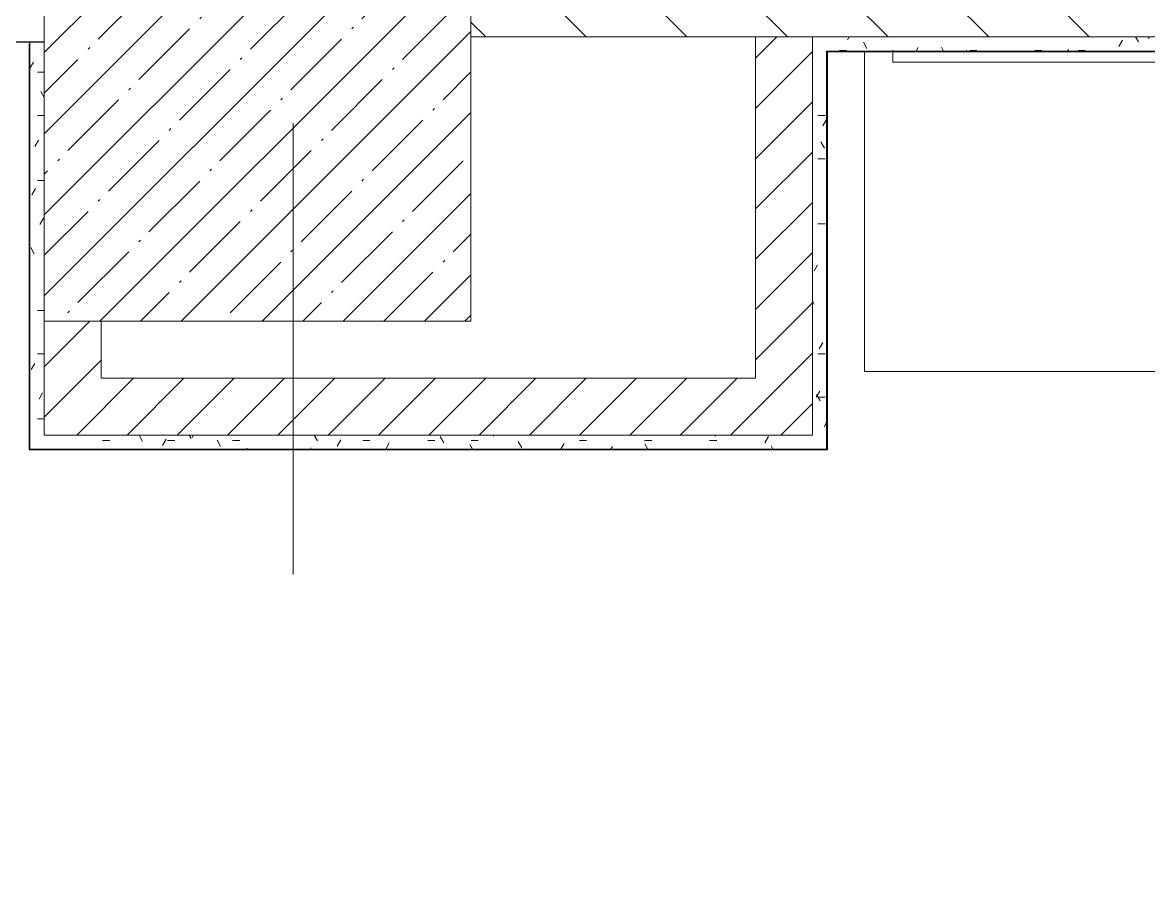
# Model space of a CAD drawing. Header units: millimetres. Extents: x -4185 to 186529, y -8553 to 29097.
# Drawn here: x 7629 to 9212, y 6502 to 7720 of the extents above; entities that cross this region are included whole.
import ezdxf

# ---------------------------------------------------------------- set-up
doc = ezdxf.new("R2010")
doc.units = ezdxf.units.MM
doc.linetypes.add('Осевая', pattern=[3175, 635, -476.25, 1587.5, -476.25])
for name, color, linetype, lineweight in [('A-GLAZ-CWMG', 7, 'Continuous', 9), ('A-GLAZ-CWMG-1', 7, 'Continuous', 25), ('A-WALL', 7, 'Continuous', 9), ('I-WALL', 7, 'Continuous', 9), ('S-COLS', 7, 'Continuous', 9), ('Оси-2', 7, 'Осевая', 9)]:
    doc.layers.add(name, color=color, linetype=linetype, lineweight=lineweight)
for name, color, linetype, lineweight, true_color in [('A-WALL-1', 7, 'Continuous', 9, 0x3c3c3c), ('A-WALL-FNSH-1', 7, 'Continuous', 9, 0x3c3c3c), ('I-FURN-1', 7, 'Continuous', 9, 0xf0f0f0)]:
    doc.layers.add(name, color=color, linetype=linetype, lineweight=lineweight, true_color=true_color)
pattern_1 = [(45, (0, 0), (-35.35534, 35.35534), [])]
pattern_2 = [(0, (0, 0), (121.92, 30.48), [10.058, -81.382, 10.058, -81.382, -487.68]), (0, (0, 0), (121.92, 30.48), [-182.88, 10.058, -172.822, 10.058, -81.382, -213.36]), (0, (0, 0), (121.92, 30.48), [-457.2, 10.058, -50.902, 10.058, -142.342]), (120, (45.72, 15.24), (-87.356454, 90.34582), [10.058, -81.382, 10.058, -81.382, -487.68]), (120, (45.72, 15.24), (-87.356454, 90.34582), [-182.88, 10.058, -172.822, 10.058, -81.382, -213.36]), (120, (45.72, 15.24), (-87.356454, 90.34582), [-457.2, 10.058, -50.902, 10.058, -142.342]), (240, (60.96, 76.2), (-34.563546, -120.82582), [10.058, -81.382, 10.058, -81.382, -487.68]), (240, (60.96, 76.2), (-34.563546, -120.82582), [-182.88, 10.058, -172.822, 10.058, -81.382, -213.36]), (240, (60.96, 76.2), (-34.563546, -120.82582), [-457.2, 10.058, -50.902, 10.058, -142.342])]

# ---------------------------------------------------------------- blocks, each defined once
blk = doc.blocks.new('BSC_Колонна _Прямоугольная - 600х600-V59-План размещения напольных электротехнических лючков и розеток 1 этажа в осях 1-12')
at = {"layer": 'S-COLS'}
h = blk.add_hatch(dxfattribs=at)
h.set_pattern_fill('FP_66', color=256, style=0, pattern_type=2)
h.set_pattern_definition([(45, (-7960, -7600), (-57.0246, 57.0246), []), (45, (-7902.975, -7600), (-57.0246, 57.0246), [100.806, -20.161, 3.353, -16.808])])
h.paths.add_polyline_path([(-300, -300), (300, -300), (300, 300), (-300, 300), (-300, 100)])
for p, q in [((300, 300), (-300, 300)), ((-300, 300), (-300, -300)), ((300, -300), (300, 300)), ((-300, -300), (300, -300))]:
    blk.add_line(p, q, dxfattribs=at)
blk = doc.blocks.new('Прямоугольный импост - Импост структурный с накладкой - 190мм-32633541-План размещения напольных электротехнических лючков и розеток 1 этажа в осях 1-12')
at = {"layer": 'A-GLAZ-CWMG-1'}
for p, q in [((0, 17), (-50, 17)), ((-50, 17), (-50, 0)), ((-50, 0), (-40, 0)), ((-40, 0), (-40, -40)), ((-10, -40), (-10, 0)), ((-10, 0), (0, 0)), ((-40, -40), (-50, -40)), ((-50, -40), (-50, -190)), ((0, -40), (-10, -40)), ((-50, -190), (0, -190))]:
    blk.add_line(p, q, dxfattribs=at)
blk = doc.blocks.new('стеллаж для обуви 1000х450х2000 - 1850 x 1850 x 390mm-25418683-План размещения напольных электротехнических лючков и розеток 1 этажа в осях 1-12')
at = {"layer": 'I-FURN-1'}
for p, q in [((1172.1, 184.9), (172.1, 184.9)), ((172.1, 184.9), (172.1, -265.1)), ((1172.1, 184.9), (172.1, 184.9)), ((172.1, 184.9), (172.1, -265.1)), ((212.1, 184.9), (1132.1, 184.9)), ((1132.1, 184.9), (212.1, 184.9)), ((212.1, 169.9), (212.1, 184.9)), ((212.1, 184.9), (212.1, 169.9)), ((1132.1, 184.9), (1132.1, 169.9)), ((1132.1, 184.9), (1132.1, 169.9)), ((1172.1, -265.1), (1172.1, 184.9)), ((1172.1, -265.1), (1172.1, 184.9)), ((212.1, 169.9), (1132.1, 169.9)), ((1132.1, 169.9), (212.1, 169.9)), ((172.1, -265.1), (1172.1, -265.1)), ((172.1, -265.1), (1172.1, -265.1))]:
    blk.add_line(p, q, dxfattribs=at)

msp = doc.modelspace()

# ---------------------------------------------------------------- hatches: boundary and pattern name
at = {"layer": 'I-WALL'}
h = msp.add_hatch(dxfattribs=at)
h.set_pattern_fill('FP_18', color=256, style=0, pattern_type=2)
h.set_pattern_definition([(135, (0, 0), (-70.7107, -70.7107), [])])
h.paths.add_polyline_path([(8260, 7700), (12160, 7700), (12160, 7900), (8260, 7900)])
h = msp.add_hatch(dxfattribs=at)
h.set_pattern_fill('FP_19', color=256, style=0, pattern_type=2)
h.set_pattern_definition(pattern_1)
h.paths.add_polyline_path([(8740, 7140), (8740, 7700), (8660, 7700), (8660, 7140)])
h = msp.add_hatch(dxfattribs=at)
h.set_pattern_fill('FP_84', color=256, style=0, pattern_type=2)
h.set_pattern_definition(pattern_2)
h.paths.add_polyline_path([(11459, 7680), (11480, 7680), (11480, 7700), (8740, 7700), (8740, 7680), (11402, 7680)])
h = msp.add_hatch(dxfattribs=at)
h.set_pattern_fill('FP_84', color=256, style=0, pattern_type=2)
h.set_pattern_definition(pattern_2)
h.paths.add_polyline_path([(7656.2, 7140), (7660, 7140), (7660, 7693), (7640, 7693), (7640, 7140)])
h = msp.add_hatch(dxfattribs=at)
h.set_pattern_fill('FP_84', color=256, style=0, pattern_type=2)
h.set_pattern_definition(pattern_2)
h.paths.add_polyline_path([(8760, 7120), (8760, 7680), (8740, 7679), (8740, 7120)])
h = msp.add_hatch(dxfattribs=at)
h.set_pattern_fill('FP_19', color=256, style=0, pattern_type=2)
h.set_pattern_definition(pattern_1)
h.paths.add_polyline_path([(7740, 7220), (7740, 7300), (7660, 7300), (7660, 7220)])
h = msp.add_hatch(dxfattribs=at)
h.set_pattern_fill('FP_19', color=256, style=0, pattern_type=2)
h.set_pattern_definition(pattern_1)
h.paths.add_polyline_path([(8660, 7140), (8660, 7220), (7660, 7220), (7660, 7140), (8328.7, 7140)])
h = msp.add_hatch(dxfattribs=at)
h.set_pattern_fill('FP_84', color=256, style=0, pattern_type=2)
h.set_pattern_definition(pattern_2)
h.paths.add_polyline_path([(8328.7, 7120), (8740, 7120), (8740, 7140), (7640, 7140), (7640, 7120), (8260, 7120)])

# ---------------------------------------------------------------- linework, layer by layer
at = {"layer": 'A-WALL'}
for p, q in [((11460, 7680), (8760, 7680)), ((8760, 7680), (8760, 7120))]:
    msp.add_line(p, q, dxfattribs=at)
at = {"layer": 'A-WALL-1'}
for p, q in [((12160, 7700), (8260, 7700)), ((8660, 7700), (8660, 7220)), ((8740, 7140), (8740, 7700)), ((7660, 7693), (7640, 7693)), ((7640, 7693), (7640, 7690)), ((7660, 7300), (7660, 7140)), ((7740, 7220), (7740, 7300)), ((8660, 7220), (7740, 7220)), ((7660, 7140), (8740, 7140)), ((7640, 7120), (8760, 7120))]:
    msp.add_line(p, q, dxfattribs=at)
at = {"layer": 'A-WALL-FNSH-1'}
for p, q in [((7640, 7690), (7639, 7690)), ((7639, 7690), (7639, 7119)), ((7640, 7120), (7640, 7690)), ((8761, 7679), (11459, 7679)), ((8761, 7119), (8761, 7679)), ((7639, 7119), (8761, 7119))]:
    msp.add_line(p, q, dxfattribs=at)
at = {"layer": 'Оси-2'}
msp.add_line((8010, 593.7), (8010, 24898.1), dxfattribs=at)

# ---------------------------------------------------------------- block references
at = {"layer": 'A-GLAZ-CWMG'}
msp.add_blockref('Прямоугольный импост - Импост структурный с накладкой - 190мм-32633541-План размещения напольных электротехнических лючков и розеток 1 этажа в осях 1-12', (7660, 7883), dxfattribs=at)
at = {"layer": 'I-FURN-1'}
msp.add_blockref('стеллаж для обуви 1000х450х2000 - 1850 x 1850 x 390mm-25418683-План размещения напольных электротехнических лючков и розеток 1 этажа в осях 1-12', (8641.2, 7494.5), dxfattribs=at)
at = {"layer": 'S-COLS'}
msp.add_blockref('BSC_Колонна _Прямоугольная - 600х600-V59-План размещения напольных электротехнических лючков и розеток 1 этажа в осях 1-12', (7960, 7600), dxfattribs=at)

doc.saveas('drawing.dxf')
